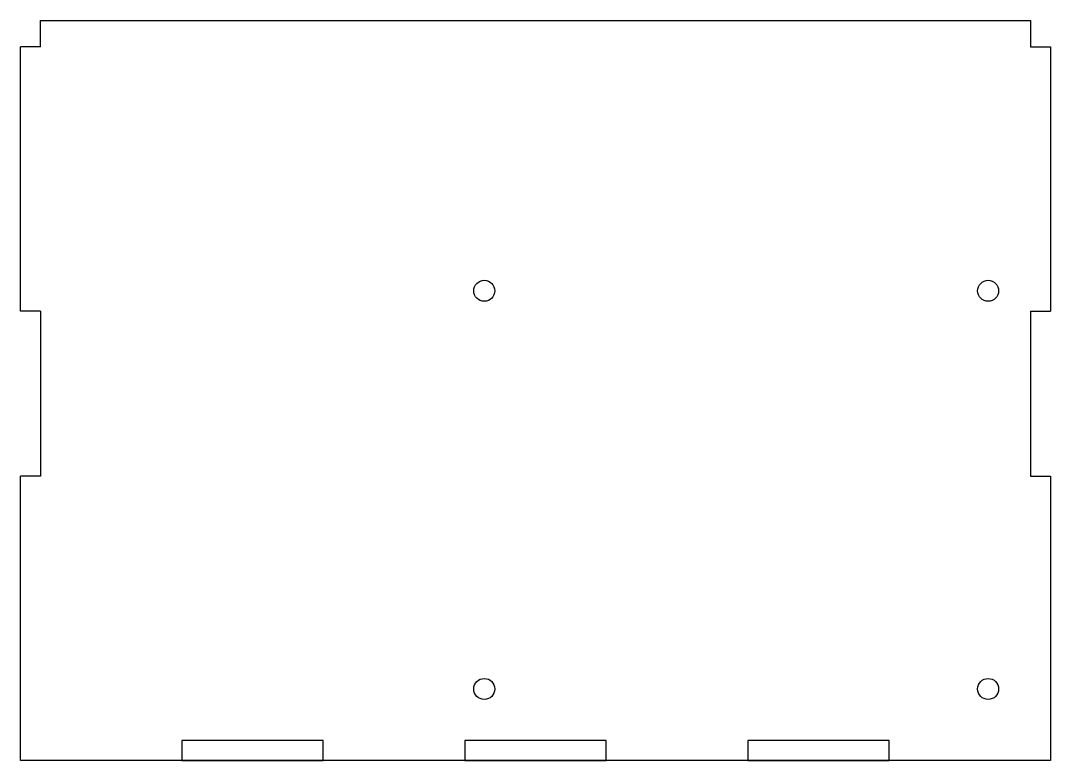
# Model space of a CAD drawing. Header units: millimetres. Extents: x -153 to 3, y 0 to 112.
import ezdxf

# ---------------------------------------------------------------- set-up
doc = ezdxf.new("R2010")
doc.units = ezdxf.units.MM
doc.layers.get('0').update_dxf_attribs({"linetype": 'CONTINUOUS'})

msp = doc.modelspace()

# ---------------------------------------------------------------- linework, layer by layer
for p, q in [((-150, 108.08), (-150, 112.08)), ((-150, 112.08), (0, 112.08)), ((0, 112.08), (0, 108.08)), ((-153, 68.04), (-153, 108.08)), ((-150, 108.08), (-153, 108.08)), ((0, 108.08), (3, 108.08)), ((3, 108.08), (3, 68.04)), ((-150, 68.04), (-153, 68.04)), ((-150, 68.04), (-150, 43.04)), ((0, 68.04), (3, 68.04)), ((0, 68.04), (0, 43.04)), ((-153, 0), (-153, 43.04)), ((-150, 43.04), (-153, 43.04)), ((0, 43.04), (3, 43.04)), ((3, 43.04), (3, 0)), ((3, 0), (-153, 0))]:
    msp.add_line(p, q)
for points in [[(-128.57, 0), (-107.14, 0), (-107.14, 3), (-128.57, 3)], [(-85.71, 0), (-64.29, 0), (-64.29, 3), (-85.71, 3)], [(-42.86, 0), (-21.43, 0), (-21.43, 3), (-42.86, 3)]]:
    msp.add_lwpolyline(points, close=True)
for centre in [(-82.76, 71.14), (-6.43, 71.14), (-82.76, 10.82), (-6.43, 10.82)]:
    msp.add_circle(centre, 1.59)

doc.saveas('drawing.dxf')
